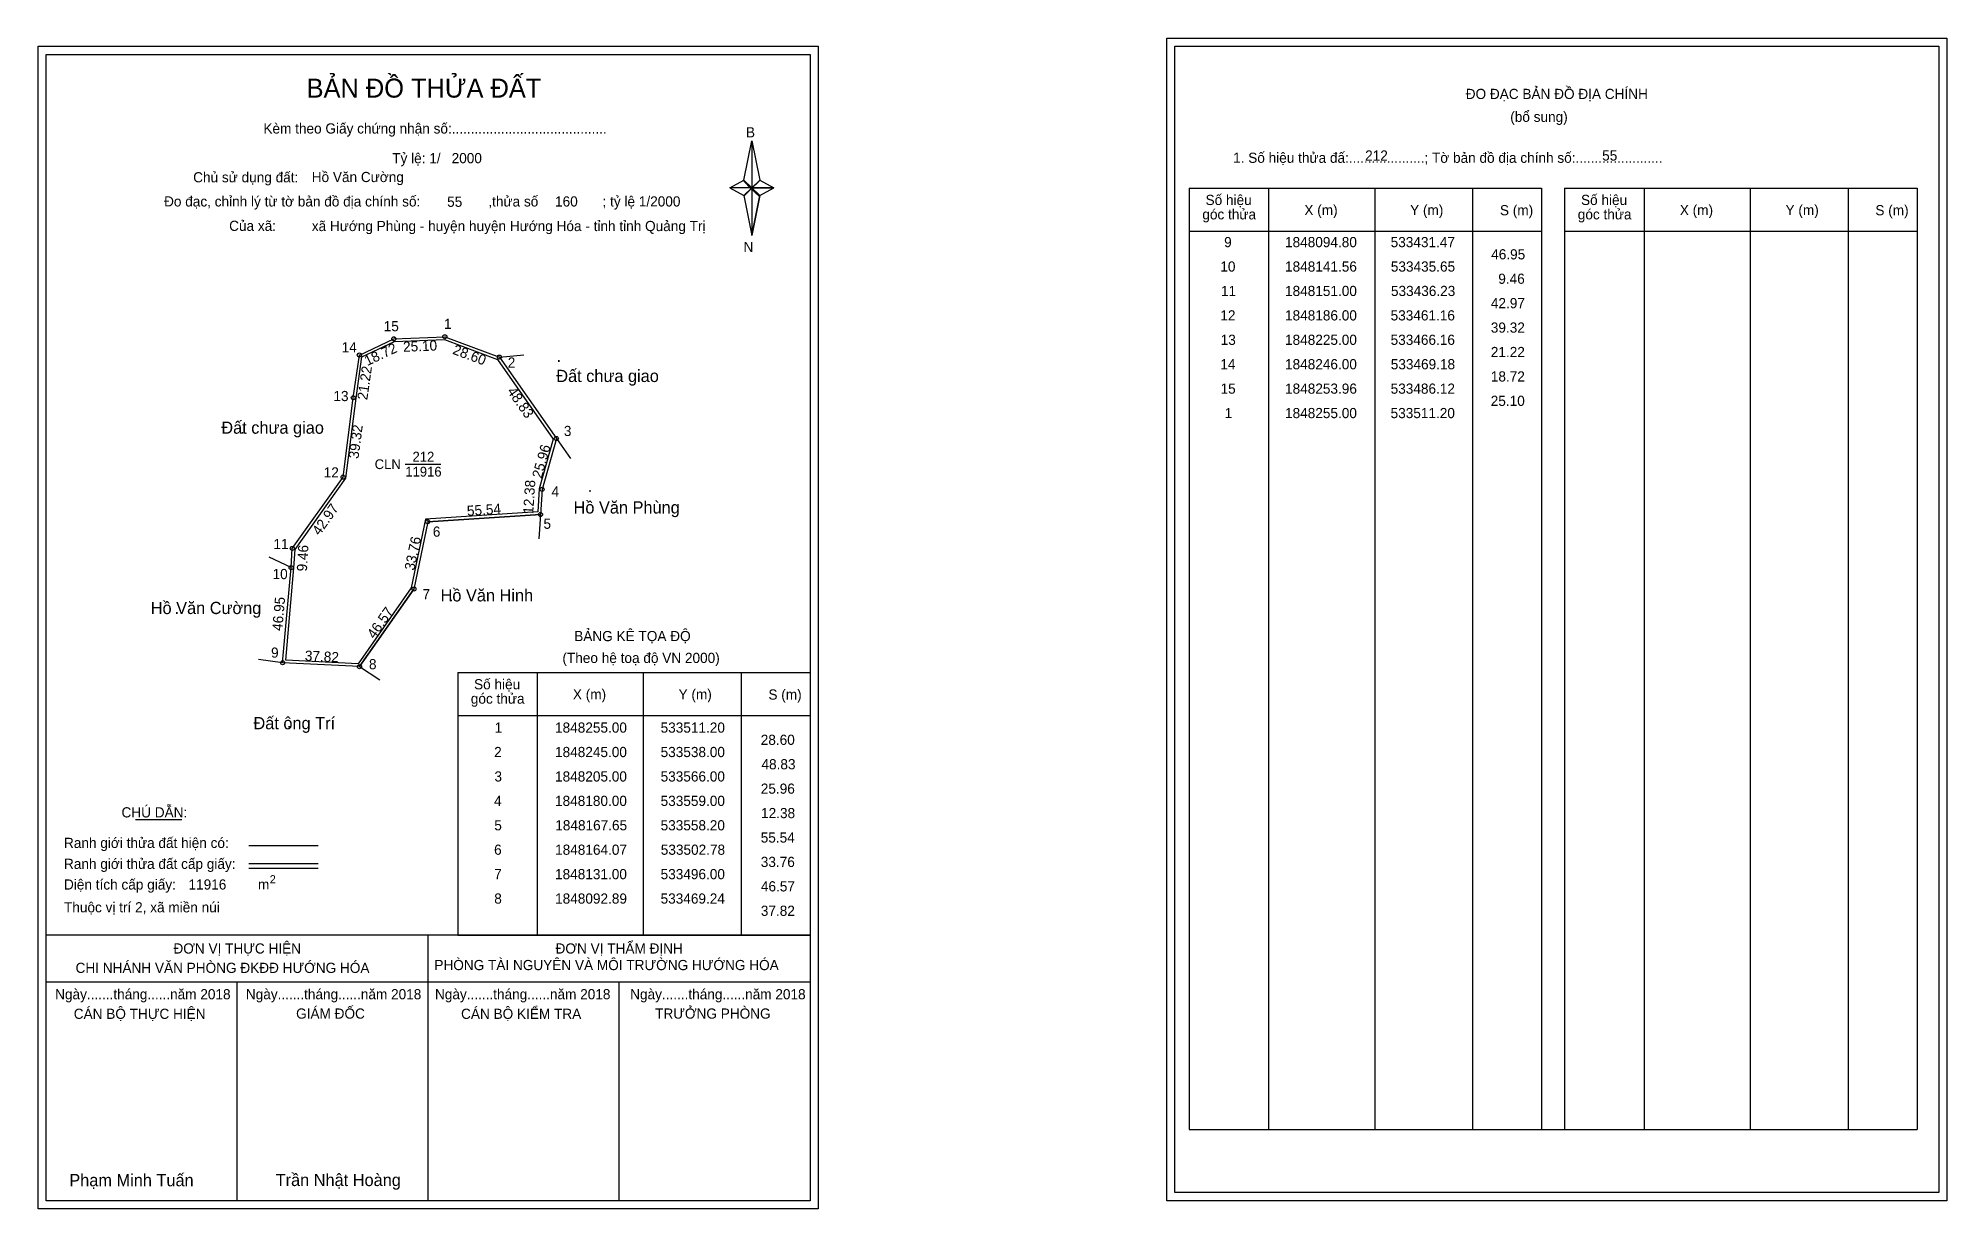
# Model space of a CAD drawing. Extents: x 533311 to 534249, y 1847827 to 1848402.
import ezdxf

# ---------------------------------------------------------------- set-up
doc = ezdxf.new("R2010")
doc.units = 0
for name, color, linetype in [('Level 1', 7, 'Continuous'), ('Level 10', 7, 'Continuous'), ('Level 11', 7, 'Continuous'), ('Level 13', 7, 'Continuous'), ('Level 27', 7, 'Continuous'), ('Level 3', 7, 'Continuous'), ('Level 36', 7, 'Continuous'), ('Level 49', 7, 'Continuous'), ('Level 53', 7, 'Continuous'), ('Level 55', 7, 'Continuous'), ('Level 6', 7, 'Continuous'), ('Level 60', 7, 'Continuous'), ('Level 63', 7, 'Continuous'), ('Level 9', 7, 'Continuous')]:
    doc.layers.add(name, color=color, linetype=linetype)

msp = doc.modelspace()

# ---------------------------------------------------------------- linework, layer by layer
at = {"layer": 'Level 1'}
for p, q in [((533315.33, 1848393.67), (533315.33, 1848393.67)), ((533869.97, 1848397.67), (533869.97, 1848397.67)), ((533658.17, 1848331.91), (533662.11, 1848351.19)), ((533662.11, 1848351.19), (533662.11, 1848328.14)), ((533662.11, 1848351.19), (533666.04, 1848331.91)), ((533651.28, 1848328.14), (533658.17, 1848331.91)), ((533658.17, 1848331.91), (533662.11, 1848328.14)), ((533661.81, 1848327.7), (533658.17, 1848331.47)), ((533662.11, 1848328.14), (533658.17, 1848324.46)), ((533661.81, 1848327.7), (533658.17, 1848324.02)), ((533658.17, 1848324.02), (533661.81, 1848327.7)), ((533665.75, 1848331.47), (533661.81, 1848327.7)), ((533661.81, 1848327.7), (533665.75, 1848331.47)), ((533665.75, 1848324.02), (533661.81, 1848327.7)), ((533666.04, 1848331.91), (533662.11, 1848328.14)), ((533662.11, 1848328.14), (533662.11, 1848304.74)), ((533662.11, 1848328.14), (533672.93, 1848328.14)), ((533662.11, 1848328.14), (533666.04, 1848324.46)), ((533666.04, 1848324.46), (533672.93, 1848328.14)), ((533877.04, 1848327.96), (534050.24, 1848327.96)), ((533916.22, 1847865.43), (533916.22, 1848327.96)), ((533968.36, 1847865.43), (533968.36, 1848327.96)), ((534016.31, 1848327.96), (534016.31, 1847865.43)), ((534050.24, 1848327.96), (534050.24, 1847865.43)), ((534061.55, 1848327.96), (534234.76, 1848327.96)), ((534100.73, 1847865.43), (534100.73, 1848327.96)), ((534152.88, 1847865.43), (534152.88, 1848327.96)), ((534200.82, 1848327.96), (534200.82, 1847865.43)), ((534234.76, 1848327.96), (534234.76, 1847865.43)), ((533658.17, 1848324.46), (533662.11, 1848304.74)), ((533666.04, 1848324.46), (533662.11, 1848304.74)), ((533877.04, 1848306.91), (534050.24, 1848306.91)), ((534061.55, 1848306.91), (534234.76, 1848306.91)), ((533517.52, 1848090.02), (533690.72, 1848090.02)), ((533556.7, 1847960.97), (533556.7, 1848090.02)), ((533608.84, 1847960.97), (533608.84, 1848090.02)), ((533656.78, 1848090.02), (533656.78, 1847960.97)), ((533517.52, 1848068.96), (533690.72, 1848068.96)), ((533359.16, 1848017.8), (533381.97, 1848017.8)), ((533414.89, 1848004.99), (533448.92, 1848004.99)), ((533414.89, 1847996.1), (533448.92, 1847996.1)), ((533414.89, 1847993.91), (533448.92, 1847993.91)), ((533528.98, 1847960.97), (533315.32, 1847960.97)), ((533690.72, 1847960.97), (533481.04, 1847960.97)), ((533503.02, 1847830.52), (533503.02, 1847960.97)), ((533517.52, 1847960.96), (533690.72, 1847960.96)), ((533690.72, 1847937.87), (533315.32, 1847937.87)), ((533409.17, 1847830.52), (533409.17, 1847937.87)), ((533596.87, 1847830.52), (533596.87, 1847937.87)), ((533877.04, 1847865.43), (534234.76, 1847865.43)), ((533690.72, 1847830.52), (533690.72, 1847830.52)), ((534245.37, 1847834.52), (534245.37, 1847834.52))]:
    msp.add_line(p, q, dxfattribs=at)
for points in [[(533658.17, 1848331.91), (533662.11, 1848351.19), (533662.11, 1848328.14)], [(533651.28, 1848328.14), (533658.17, 1848324.46), (533662.11, 1848328.14)], [(533662.11, 1848328.14), (533666.04, 1848331.91), (533672.93, 1848328.14)], [(533662.11, 1848328.14), (533662.11, 1848304.74), (533666.04, 1848324.46)]]:
    msp.add_lwpolyline(points, close=True, dxfattribs=at)
at = {"layer": 'Level 10'}
for p, q in [((533502.78, 1848164.07), (533558.2, 1848167.65)), ((533469.24, 1848092.89), (533496, 1848131)), ((533469.24, 1848092.89), (533431.47, 1848094.8))]:
    msp.add_line(p, q, dxfattribs=at)
for points in [[(533538, 1848245), (533566, 1848205), (533559, 1848180), (533558.2, 1848167.65), (533502.78, 1848164.07), (533496, 1848131), (533469.24, 1848092.89), (533431.47, 1848094.8), (533435.65, 1848141.56), (533436.23, 1848151), (533461.16, 1848186), (533466.16, 1848225), (533469.18, 1848246), (533486.12, 1848253.96), (533511.2, 1848255)], [(533537.1, 1848243.84), (533564.47, 1848204.74), (533557.61, 1848180.24), (533556.88, 1848168.97), (533501.62, 1848165.4), (533494.69, 1848131.57), (533468.54, 1848094.33), (533432.99, 1848096.12), (533437.05, 1848141.45), (533437.6, 1848150.51), (533462.5, 1848185.47), (533467.55, 1848224.81), (533470.46, 1848245.05), (533486.46, 1848252.57), (533510.98, 1848253.59)]]:
    msp.add_lwpolyline(points, close=True, dxfattribs=at)
at = {"layer": 'Level 11'}
for centre in [(533486.12, 1848253.96), (533511.2, 1848255), (533469.18, 1848246), (533538, 1848245), (533538, 1848245), (533466.16, 1848225), (533566, 1848205), (533461.16, 1848186), (533559, 1848180), (533558.2, 1848167.65), (533502.78, 1848164.07), (533436.23, 1848151), (533435.65, 1848141.56), (533496, 1848131), (533431.47, 1848094.8), (533469.24, 1848092.89)]:
    msp.add_circle(centre, 1, dxfattribs=at)
at = {"layer": 'Level 27'}
for p, q in [((533538, 1848245), (533549.95, 1848246.06)), ((533566, 1848205), (533572.97, 1848195.24)), ((533558.2, 1848167.65), (533557.43, 1848155.67)), ((533435.65, 1848141.56), (533424.84, 1848146.76)), ((533431.47, 1848094.8), (533419.57, 1848096.37)), ((533469.24, 1848092.89), (533479.32, 1848086.38))]:
    msp.add_line(p, q, dxfattribs=at)
at = {"layer": 'Level 3'}
for p, q in [((533877.04, 1848327.96), (533877.04, 1847865.43)), ((534061.55, 1848327.96), (534061.55, 1847865.43)), ((533517.52, 1848090.02), (533517.52, 1847960.97))]:
    msp.add_line(p, q, dxfattribs=at)
at = {"layer": 'Level 63'}
for points in [[(533865.98, 1848401.67), (534249.38, 1848401.67), (534249.38, 1847830.52), (533865.98, 1847830.52)], [(533311.32, 1848397.67), (533694.72, 1848397.67), (533694.72, 1847826.52), (533311.32, 1847826.52)], [(533315.32, 1848393.67), (533690.72, 1848393.67), (533690.72, 1847830.52), (533315.32, 1847830.52)], [(533869.98, 1848397.67), (534245.38, 1848397.67), (534245.38, 1847834.52), (533869.98, 1847834.52)]]:
    msp.add_lwpolyline(points, close=True, dxfattribs=at)
at = {"layer": 'Level 9'}
msp.add_line((533491.74, 1848192.37), (533509.22, 1848192.37), dxfattribs=at)

# ---------------------------------------------------------------- texts
at = {"layer": 'Level 1'}
for s, height, p in [('BẢN ĐỒ THỬA ĐẤT', 9.3313, (533443.26, 1848372.48)), ('ĐO ĐẠC BẢN ĐỒ ĐỊA CHÍNH', 5, (534012.93, 1848371.79)), ('(bổ sung)', 5, (534034.81, 1848360.55)), ('Kèm theo Giấy chứng nhận số:.........................................', 5, (533422.02, 1848354.82)), ('B', 5, (533659.19, 1848352.94)), ('1. Số hiệu thửa đấ:....................; Tờ bản đồ địa chính số:.......................', 5, (533898.59, 1848340.43)), ('Chủ sử dụng đất:', 5, (533387.5, 1848330.84)), ('Đo đạc, chỉnh lý từ tờ bản đồ địa chính số:                  ,thửa số                 ; tỷ lệ 1/2000', 5, (533373.19, 1848318.98)), ('góc thửa', 5, (533883.48, 1848312.64)), ('Số hiệu', 5, (533885.07, 1848319.7)), ('X (m)', 5, (533933.63, 1848314.75)), ('Y (m)', 5, (533985.59, 1848314.75)), ('S (m)', 5, (534029.74, 1848314.65)), ('góc thửa', 5, (534068, 1848312.64)), ('Số hiệu', 5, (534069.59, 1848319.7)), ('X (m)', 5, (534118.15, 1848314.75)), ('Y (m)', 5, (534170.1, 1848314.75)), ('S (m)', 5, (534214.26, 1848314.65)), ('Của xã:', 5, (533405.18, 1848306.98)), ('N', 5, (533657.99, 1848296.6)), ('BẢNG KÊ TỌA ĐỘ', 5, (533574.78, 1848105.42)), ('(Theo hệ toạ độ VN 2000)', 5, (533568.98, 1848094.7)), ('Số hiệu', 5, (533525.55, 1848081.75)), ('X (m)', 5, (533574.11, 1848076.8)), ('Y (m)', 5, (533626.06, 1848076.8)), ('S (m)', 5, (533670.22, 1848076.7)), ('góc thửa', 5, (533523.96, 1848074.69)), ('CHÚ DẪN:', 5, (533352.28, 1848018.81)), ('Ranh giới thửa đất hiện có:', 5, (533324.02, 1848003.81)), ('Ranh giới thửa đất cấp giấy:', 5, (533324.02, 1847993.53)), ('Diện tích cấp giấy:', 5, (533324.02, 1847983.37)), ('2', 4, (533425.13, 1847986.43)), ('m', 5, (533419.33, 1847983.41)), ('Thuộc vị trí 2, xã miền núi', 5, (533324.02, 1847972.17)), ('ĐƠN VỊ THỰC HIỆN', 5, (533377.79, 1847951.93)), ('ĐƠN VỊ THẨM ĐỊNH', 5, (533565.6, 1847951.93)), ('CHI NHÁNH VĂN PHÒNG ĐKĐĐ HƯỚNG HÓA', 5, (533329.71, 1847942.41)), ('PHÒNG TÀI NGUYÊN VÀ MÔI TRƯỜNG HƯỚNG HÓA', 5, (533506.05, 1847943.79)), ('Ngày.......tháng......năm 2018', 5, (533319.66, 1847929.46)), ('Ngày.......tháng......năm 2018', 5, (533413.4, 1847929.46)), ('Ngày.......tháng......năm 2018', 5, (533506.35, 1847929.46)), ('Ngày.......tháng......năm 2018', 5, (533602.27, 1847929.46)), ('CÁN BỘ THỰC HIỆN', 5, (533328.82, 1847919.83)), ('GIÁM ĐỐC', 5, (533438.09, 1847919.95)), ('CÁN BỘ KIỂM TRA', 5, (533519.17, 1847919.83)), ('TRƯỞNG PHÒNG', 5, (533614.55, 1847919.95)), ('Phạm Minh Tuấn', 6, (533326.64, 1847837.6)), ('Trần Nhật Hoàng', 6, (533428.03, 1847837.7))]:
    msp.add_text(s, height=height, dxfattribs=at).set_placement(p)
at = {"layer": 'Level 11'}
msp.add_text('Tỷ lệ: 1/', height=5, dxfattribs=at).set_placement((533485.34, 1848340.2))
at = {"layer": 'Level 13'}
for s, p in [('CLN', (533476.71, 1848189.97)), ('212', (533495.31, 1848193.65)), ('11916', (533491.75, 1848186.29))]:
    msp.add_text(s, height=4.8, dxfattribs=at).set_placement(p)
at = {"layer": 'Level 36'}
for p in [(533566.12, 1848242.64), (533410.59, 1848207.33), (533581.42, 1848178.71), (533378.34, 1848118.74), (533513.13, 1848124.94), (533433.56, 1848062.88)]:
    msp.add_text('.', height=6, dxfattribs=at).set_placement(p)
at = {"layer": 'Level 49'}
for s, rotation, p in [('18.72', 25.16854, (533473.07, 1848240.54)), ('25.10', 2.37454, (533490.76, 1848247.55)), ('28.60', 339.53773, (533514.63, 1848246.68)), ('21.22', 81.81643, (533473.04, 1848223.68)), ('48.83', 304.99202, (533541.57, 1848228.12)), ('39.32', 82.69424, (533468.75, 1848194.84)), ('25.96', 74.35775, (533558.76, 1848185.07)), ('12.38', 86.29371, (533554.61, 1848167.79)), ('42.97', 54.53827, (533449.61, 1848157.01)), ('55.54', 3.69604, (533522.22, 1848166.93)), ('9.46', 86.48413, (533443.38, 1848139.57)), ('33.76', 78.41379, (533496.18, 1848139.85)), ('46.95', 84.89176, (533431.25, 1848110.29)), ('46.57', 54.92432, (533476.63, 1848106.2)), ('37.82', 357.10506, (533442.29, 1848095.85))]:
    msp.add_text(s, height=5, rotation=rotation, dxfattribs=at).set_placement(p)
at = {"layer": 'Level 53'}
for s, p in [('9', (533894.19, 1848298.99)), ('1848094.80', (533924.12, 1848298.99)), ('533431.47', (533976.04, 1848298.99)), ('46.95', (534025.44, 1848292.99)), ('10', (533892.32, 1848286.99)), ('1848141.56', (533924.13, 1848286.99)), ('533435.65', (533976.12, 1848286.99)), ('11', (533892.64, 1848274.99)), ('1848151.00', (533924.12, 1848274.99)), ('533436.23', (533976.19, 1848274.99)), ('9.46', (534028.93, 1848280.99)), ('42.97', (534025.29, 1848268.99)), ('12', (533892.34, 1848262.99)), ('1848186.00', (533924.12, 1848262.99)), ('533461.16', (533976.02, 1848262.99)), ('39.32', (534025.26, 1848256.99)), ('13', (533892.49, 1848250.99)), ('1848225.00', (533924.12, 1848250.99)), ('533466.16', (533976.02, 1848250.99)), ('14', (533892.31, 1848238.99)), ('1848246.00', (533924.12, 1848238.99)), ('533469.18', (533976.09, 1848238.99)), ('21.22', (534025.26, 1848244.99)), ('15', (533892.43, 1848226.99)), ('1848253.96', (533924.13, 1848226.99)), ('533486.12', (533976.03, 1848226.99)), ('18.72', (534025.26, 1848232.99)), ('25.10', (534025.22, 1848220.99)), ('1', (533894.48, 1848214.99)), ('1848255.00', (533924.12, 1848214.99)), ('533511.20', (533976.01, 1848214.99)), ('1', (533535.71, 1848060.46)), ('1848255.00', (533565.35, 1848060.46)), ('533511.20', (533617.24, 1848060.46)), ('28.60', (533666.45, 1848054.46)), ('2', (533535.41, 1848048.46)), ('1848245.00', (533565.35, 1848048.46)), ('533538.00', (533617.24, 1848048.46)), ('48.83', (533666.8, 1848042.46)), ('3', (533535.57, 1848036.46)), ('1848205.00', (533565.35, 1848036.46)), ('533566.00', (533617.24, 1848036.46)), ('25.96', (533666.47, 1848030.46)), ('4', (533535.39, 1848024.46)), ('1848180.00', (533565.35, 1848024.46)), ('533559.00', (533617.24, 1848024.46)), ('5', (533535.5, 1848012.46)), ('1848167.65', (533565.46, 1848012.46)), ('533558.20', (533617.24, 1848012.46)), ('12.38', (533666.61, 1848018.46)), ('55.54', (533666.44, 1848006.46)), ('6', (533535.4, 1848000.46)), ('1848164.07', (533565.38, 1848000.46)), ('533502.78', (533617.32, 1848000.46)), ('33.76', (533666.47, 1847994.46)), ('7', (533535.42, 1847988.46)), ('1848131.00', (533565.35, 1847988.46)), ('533496.00', (533617.24, 1847988.46)), ('8', (533535.47, 1847976.46)), ('1848092.89', (533565.38, 1847976.46)), ('533469.24', (533617.23, 1847976.46)), ('46.57', (533666.52, 1847982.46)), ('37.82', (533666.49, 1847970.46))]:
    msp.add_text(s, height=5, dxfattribs=at).set_placement(p)
at = {"layer": 'Level 55'}
for s, height, p in [('15', 0.8, (533485.57, 1848253.96)), ('0', 0.22, (533486.04, 1848253.74)), ('0', 0.22, (533486.04, 1848253.74)), ('1', 0.8, (533510.98, 1848255)), ('0', 0.22, (533511.12, 1848254.78)), ('0', 0.22, (533511.12, 1848254.78)), ('14', 0.8, (533468.61, 1848246)), ('0', 0.22, (533469.1, 1848245.78)), ('0', 0.22, (533469.1, 1848245.78)), ('2', 0.8, (533537.73, 1848245)), ('0', 0.22, (533537.92, 1848244.78)), ('0', 0.22, (533537.92, 1848244.78)), ('0', 0.22, (533537.92, 1848244.78)), ('13', 0.8, (533465.62, 1848225)), ('0', 0.22, (533466.08, 1848224.78)), ('0', 0.22, (533466.08, 1848224.78)), ('213', 0.22, (533565.77, 1848204.78)), ('3', 0.8, (533565.75, 1848205)), ('0', 0.22, (533565.92, 1848204.78)), ('12', 0.8, (533460.59, 1848186)), ('0', 0.22, (533461.08, 1848185.78)), ('0', 0.22, (533461.08, 1848185.78)), ('4', 0.8, (533558.72, 1848180)), ('213', 0.22, (533558.77, 1848179.78)), ('213', 0.22, (533557.97, 1848167.43)), ('160', 0.22, (533557.96, 1848167.43)), ('5', 0.8, (533557.94, 1848167.65)), ('6', 0.8, (533502.51, 1848164.07)), ('160', 0.22, (533502.54, 1848163.85)), ('11', 0.8, (533435.71, 1848151)), ('0', 0.22, (533436.15, 1848150.78)), ('0', 0.22, (533436.15, 1848150.78)), ('10', 0.8, (533435.08, 1848141.56)), ('0', 0.22, (533435.57, 1848141.34)), ('0', 0.22, (533435.57, 1848141.34)), ('0', 0.22, (533435.57, 1848141.34)), ('0', 0.22, (533435.57, 1848141.34)), ('160', 0.22, (533495.76, 1848130.78)), ('7', 0.8, (533495.73, 1848131)), ('9', 0.8, (533431.2, 1848094.8)), ('0', 0.22, (533431.39, 1848094.58)), ('0', 0.22, (533431.39, 1848094.58)), ('0', 0.22, (533431.39, 1848094.58)), ('8', 0.8, (533468.98, 1848092.89)), ('160', 0.22, (533469, 1848092.67)), ('0', 0.22, (533469.16, 1848092.67))]:
    msp.add_text(s, height=height, dxfattribs=at).set_placement(p)
at = {"layer": 'Level 6'}
for s, p in [('2000', (533514.53, 1848340.24)), ('212', (533963.49, 1848341.51)), ('55', (534079.98, 1848341.55)), ('Hồ Văn Cường', (533445.77, 1848330.97)), ('55', (533512.32, 1848318.8)), ('160', (533565.36, 1848318.96)), ('xã Hướng Phùng - huyện huyện Hướng Hóa - tỉnh tỉnh Quảng Trị', (533445.8, 1848306.89)), ('11916', (533385.21, 1847983.38))]:
    msp.add_text(s, height=5, dxfattribs=at).set_placement(p)
at = {"layer": 'Level 60'}
for s, p in [('Đất chưa giao', (533565.95, 1848232.74)), ('Đất chưa giao', (533401.33, 1848207.33)), ('Hồ Văn Phùng', (533574.45, 1848168.13)), ('Hồ Văn Hinh', (533509.09, 1848124.94)), ('Hồ Văn Cường', (533366.65, 1848118.74)), ('Đất ông Trí', (533417.13, 1848062.14))]:
    msp.add_text(s, height=6, dxfattribs=at).set_placement(p)
at = {"layer": 'Level 9'}
for s, p in [('15', (533481.15, 1848257.68)), ('1', (533510.81, 1848258.82)), ('14', (533460.47, 1848247.31)), ('2', (533542.11, 1848239.8)), ('13', (533456.43, 1848223.36)), ('3', (533569.69, 1848206.2)), ('12', (533451.66, 1848185.83)), ('4', (533563.59, 1848176.42)), ('6', (533505.28, 1848156.74)), ('5', (533559.66, 1848160.62)), ('11', (533426.96, 1848150.64)), ('10', (533426.52, 1848135.9)), ('7', (533500.2, 1848125.97)), ('9', (533425.78, 1848097.3)), ('8', (533473.89, 1848091.62))]:
    msp.add_text(s, height=5, dxfattribs=at).set_placement(p)

doc.saveas('drawing.dxf')
